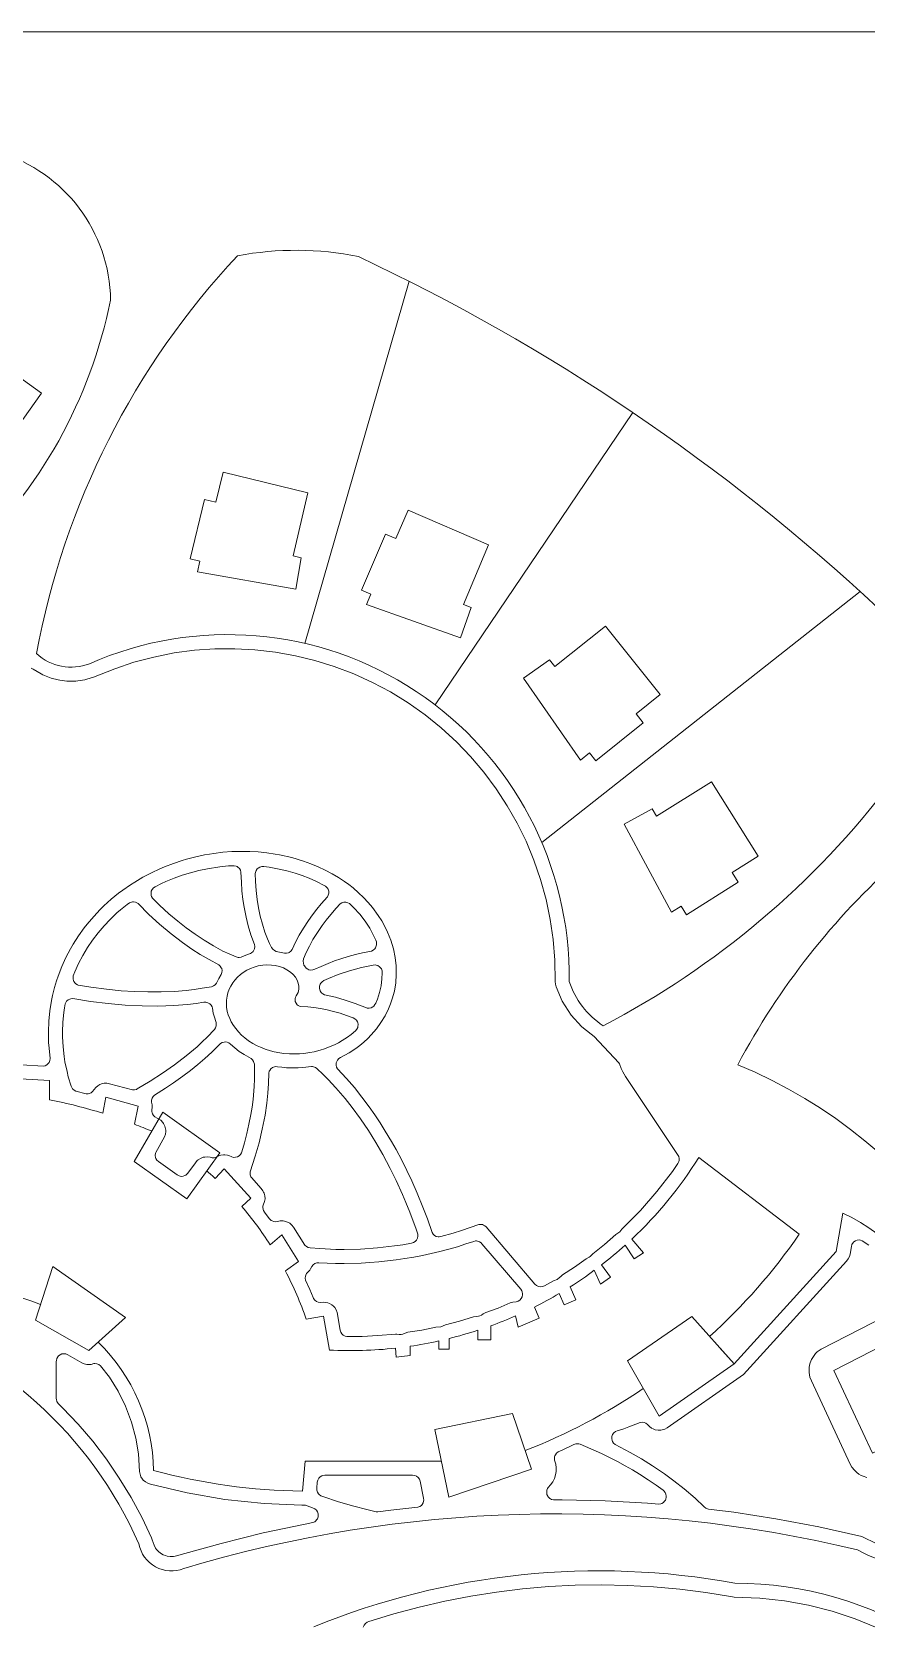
# Model space of a CAD drawing. Header units: inches. Extents: x 36 to 78, y 17.3 to 55.9.
# Drawn here: x 49.24 to 62.3, y 30.96 to 55.9 of the extents above; entities that cross this region are included whole.
import ezdxf

# ---------------------------------------------------------------- set-up
doc = ezdxf.new("R2010")
doc.units = ezdxf.units.IN
doc.layers.add('01_ORIGINAL_PLAN', color=7, linetype='Continuous', lineweight=20)
doc.layers.add('02_CONCEPT_CLOSED_AREAS', color=7, linetype='Continuous', lineweight=15)

msp = doc.modelspace()

# ---------------------------------------------------------------- linework, layer by layer
at = {"layer": '01_ORIGINAL_PLAN'}
msp.add_line((36.248, 55.9), (71.442, 55.9), dxfattribs=at)
for points in [[(55.143, 52), (53.51, 46.333)], [(55.552, 45.371), (58.647, 49.945)], [(62.206, 47.145), (57.223, 43.22)], [(49.053, 39.272), (49.062, 39.519), (49.515, 39.492), (49.513, 39.194)], [(50.35, 38.981), (50.396, 39.232), (50.902, 39.093), (50.842, 38.811)], [(51.286, 38.996), (52.178, 38.364), (51.665, 37.64), (50.837, 38.227), (51.286, 38.996)], [(52.249, 38.111), (52.108, 37.96)], [(52.249, 38.111), (52.668, 37.654), (52.525, 37.523)], [(52.968, 36.924), (53.149, 37.079), (53.413, 36.661), (53.207, 36.514)], [(58.528, 36.918), (58.67, 36.704), (58.814, 36.799), (58.632, 37.014)], [(49.567, 36.583), (50.703, 35.787), (50.129, 35.27), (49.295, 35.742), (49.567, 36.583)], [(58.043, 36.524), (58.141, 36.305), (58.295, 36.419), (58.155, 36.608)], [(57.496, 36.162), (57.572, 35.985), (57.754, 36.063), (57.668, 36.267)], [(56.812, 35.811), (56.853, 35.634), (57.179, 35.773), (57.105, 35.949)], [(53.805, 35.806), (53.533, 35.759)], [(53.805, 35.806), (53.805, 35.806)], [(58.564, 35.106), (59.058, 34.241), (60.235, 35.059), (59.57, 35.799), (58.564, 35.106)], [(55.61, 35.419), (55.608, 35.288), (55.771, 35.288), (55.771, 35.457)], [(56.221, 35.586), (56.221, 35.439), (56.423, 35.439), (56.423, 35.655)], [(54.929, 35.306), (54.944, 35.165), (55.16, 35.189), (55.16, 35.336)], [(53.515, 33.54), (53.473, 33.07)], [(53.515, 33.54), (55.65, 33.54)]]:
    msp.add_lwpolyline(points, dxfattribs=at)
for points in [[(48.804, 49.422), (49.389, 50.246), (48.277, 51.045), (47.995, 50.654), (47.85, 50.758), (47.292, 49.982), (47.421, 49.889), (47.319, 49.747), (48.648, 48.921), (48.911, 49.345)], [(53.327, 47.704), (53.561, 48.687), (52.231, 49.012), (52.116, 48.544), (51.942, 48.586), (51.715, 47.658), (51.87, 47.62), (51.829, 47.45), (53.37, 47.181), (53.455, 47.672)], [(55.995, 46.944), (56.387, 47.876), (55.128, 48.415), (54.938, 47.972), (54.774, 48.042), (54.397, 47.164), (54.544, 47.101), (54.475, 46.94), (55.951, 46.422), (56.116, 46.892)], [(57.426, 45.973), (58.218, 46.601), (59.075, 45.534), (58.699, 45.232), (58.811, 45.092), (58.066, 44.493), (57.966, 44.618), (57.83, 44.508), (56.934, 45.791), (57.343, 46.076)], [(59.019, 43.63), (59.878, 44.165), (60.608, 43.006), (60.2, 42.749), (60.296, 42.598), (59.487, 42.088), (59.402, 42.222), (59.254, 42.129), (58.511, 43.505), (58.949, 43.742)], [(61.796, 34.957), (62.78, 35.461), (63.435, 34.152), (62.399, 33.663)], [(55.549, 34.034), (56.763, 34.283), (57.058, 33.412), (55.766, 32.976)]]:
    msp.add_lwpolyline(points, close=True, dxfattribs=at)
for points in [[(50.14, 46.014, -0.546754), (57.65, 41.045, 0.171391), (58.184, 40.351, 0.171391)], [(60.29, 39.74, -0.089338), (62.813, 42.944, -0.322066), (66.051, 42.944, -0.030946), (69.111, 38.833, -0.044664), (70.78, 33.554, -0.301674), (68.967, 31.144, -0.082145), (65.591, 31.078)], [(60.29, 39.74, -0.300089), (65.18, 32.538)], [(59.849, 35.488, 0.057164), (61.253, 37.088), (59.681, 38.289, -0.064319), (58.632, 37.014, -0.064319)], [(45.692, 38.109, 0.060935), (47.109, 35.956, -0.206423), (49.375, 35.99)], [(59.998, 35.322), (60.235, 35.059), (61.831, 36.816), (61.933, 37.418, -0.214593), (63.522, 35.602, 0.212382), (64.188, 33.517, -0.642649), (62.166, 32.15, 0.132984), (51.615, 31.858, -0.471407), (50.913, 32.245)], [(58.528, 36.918, -0.018836), (58.155, 36.608, -0.018836)], [(58.043, 36.524, -0.017658), (57.668, 36.267, -0.017658)], [(57.496, 36.162, -0.017305), (57.105, 35.949, -0.017305)], [(54.929, 35.306, -0.040089), (53.897, 35.276), (53.805, 35.806)], [(56.812, 35.811, -0.016254), (56.423, 35.655, -0.016254)], [(56.221, 35.586, -0.018166), (55.771, 35.457, -0.018166)], [(50.274, 35.4, -0.198705), (51.143, 33.392, 0.063223), (53.473, 33.07)], [(55.61, 35.419, -0.017778), (55.16, 35.336, -0.017778)], [(56.959, 33.703, 0.056142), (58.811, 34.673)], [(53.65, 30.945, -0.14301), (60.243, 31.63, -0.286424), (65.36, 28.431), (66.481, 23.89, -0.272091), (64.9, 18.954), (63.661, 17.533)]]:
    msp.add_lwpolyline(points, format="xyb", dxfattribs=at)
for centre, radius, start, end in [((48.026, 51.672), 2.444, 0.7167, 73.3418), ((61.436, 43.951), 12.326, 136.7478, 169.6154), ((53.373, 47.535), 4.948, 78.6004, 100.6499), ((40.939, 23.771), 31.601, 47.0054, 64.8874), ((43.034, 53.196), 7.583, 313.0815, 348.6437), ((49.852, 46.755), 0.794, 227.0981, 291.2465), ((51.961, 52.291), 13.465, 297.5281, 322.8549), ((47.898, 31.093), 8.26, 72.7279, 78.7214), ((47.898, 31.093), 8.26, 67.0855, 69.118), ((48.363, 33.974), 5.47, 46.7825, 48.644), ((48.363, 33.974), 5.47, 32.6388, 40.4465), ((48.363, 33.974), 5.47, 19.0436, 27.6609), ((44.996, 29.643), 6.464, 23.734, 72.5429)]:
    msp.add_arc(centre, radius, start, end, dxfattribs=at)
at = {"layer": '02_CONCEPT_CLOSED_AREAS'}
for points in [[(49.228, 45.943), (49.258, 45.932), (49.383, 45.856), (49.41, 45.842), (49.512, 45.8), (49.541, 45.79), (49.647, 45.762), (49.677, 45.756), (49.786, 45.743), (49.816, 45.742), (49.927, 45.744), (49.957, 45.746), (50.067, 45.764), (50.097, 45.771), (50.205, 45.804), (50.535, 45.937), (50.836, 46.037), (51.147, 46.119), (51.468, 46.183), (51.785, 46.225), (52.102, 46.247), (52.413, 46.25), (52.73, 46.233), (53.053, 46.196), (53.366, 46.139), (53.668, 46.066), (53.973, 45.971), (54.279, 45.855), (54.572, 45.721), (54.851, 45.573), (55.129, 45.401), (55.396, 45.213), (55.648, 45.01), (55.89, 44.787), (56.107, 44.561), (56.314, 44.318), (56.509, 44.057), (56.682, 43.791), (56.835, 43.521), (56.975, 43.236), (57.097, 42.942), (57.201, 42.641), (57.288, 42.326), (57.353, 42.013), (57.398, 41.701), (57.424, 41.379), (57.431, 41.042), (57.435, 41), (57.448, 40.96), (57.543, 40.737), (57.684, 40.518), (57.845, 40.34), (57.873, 40.315), (58.042, 40.181), (58.429, 39.768), (58.438, 39.754), (58.466, 39.682), (58.49, 39.632), (58.534, 39.556), (59.359, 38.32), (59.366, 38.305), (59.373, 38.273), (59.372, 38.241), (59.368, 38.225), (59.353, 38.196), (59.269, 38.071), (59.025, 37.755), (58.767, 37.46), (58.477, 37.17), (58.441, 37.127), (58.383, 37.083), (58.205, 36.929), (58.019, 36.781), (57.978, 36.741), (57.964, 36.73), (57.914, 36.702), (57.733, 36.573), (57.548, 36.452), (57.531, 36.439), (57.489, 36.399), (57.475, 36.389), (57.461, 36.381), (57.406, 36.362), (57.263, 36.282), (57.233, 36.27), (57.2, 36.267), (57.168, 36.273), (57.138, 36.287), (57.114, 36.309), (56.349, 37.203), (56.332, 37.22), (56.31, 37.233), (56.291, 37.24), (56.273, 37.243), (56.254, 37.242), (56.234, 37.239), (55.965, 37.145), (55.834, 37.104), (55.643, 37.051), (55.613, 37.047), (55.598, 37.047), (55.568, 37.055), (55.542, 37.069), (55.52, 37.09), (55.503, 37.115), (55.43, 37.328), (55.361, 37.513), (55.271, 37.733), (55.186, 37.926), (55.11, 38.087), (55.028, 38.25), (54.941, 38.412), (54.868, 38.542), (54.771, 38.703), (54.691, 38.83), (54.607, 38.956), (54.52, 39.08), (54.406, 39.233), (54.287, 39.382), (54.163, 39.525), (54.024, 39.675), (54.009, 39.704), (54.001, 39.735), (54.003, 39.768), (54.007, 39.783), (54.021, 39.812), (54.042, 39.837), (54.069, 39.855), (54.139, 39.89), (54.208, 39.929), (54.311, 39.996), (54.374, 40.044), (54.436, 40.095), (54.496, 40.15), (54.551, 40.206), (54.632, 40.3), (54.704, 40.399), (54.768, 40.505), (54.823, 40.617), (54.854, 40.692), (54.881, 40.77), (54.913, 40.893), (54.934, 41.021), (54.944, 41.151), (54.941, 41.286), (54.926, 41.419), (54.899, 41.553), (54.859, 41.687), (54.807, 41.817), (54.765, 41.904), (54.716, 41.991), (54.661, 42.078), (54.572, 42.199), (54.504, 42.279), (54.431, 42.357), (54.352, 42.432), (54.266, 42.506), (54.199, 42.558), (54.134, 42.605), (54.037, 42.67), (53.937, 42.729), (53.831, 42.785), (53.72, 42.838), (53.606, 42.885), (53.49, 42.927), (53.307, 42.982), (53.117, 43.025), (53.048, 43.037), (52.919, 43.056), (52.783, 43.07), (52.648, 43.077), (52.577, 43.079), (52.507, 43.079), (52.37, 43.075), (52.227, 43.064), (52.088, 43.047), (52.017, 43.036), (51.943, 43.023), (51.805, 42.994), (51.661, 42.957), (51.59, 42.936), (51.453, 42.89), (51.312, 42.836), (51.243, 42.806), (51.111, 42.744), (50.976, 42.673), (50.848, 42.598), (50.784, 42.557), (50.66, 42.471), (50.596, 42.423), (50.481, 42.329), (50.365, 42.225), (50.309, 42.171), (50.206, 42.062), (50.104, 41.942), (50.056, 41.881), (49.967, 41.758), (49.882, 41.625), (49.842, 41.556), (49.771, 41.421), (49.705, 41.277), (49.648, 41.128), (49.622, 41.052), (49.592, 40.948), (49.561, 40.824), (49.544, 40.745), (49.518, 40.584), (49.502, 40.421), (49.496, 40.257), (49.5, 40.086), (49.506, 40.002), (49.524, 39.838), (49.519, 39.806), (49.506, 39.776), (49.497, 39.763), (49.473, 39.741), (49.444, 39.726), (49.413, 39.719), (49.075, 39.738)], [(62.434, 32.261), (62.266, 32.345), (62.232, 32.359), (61.559, 32.511), (60.887, 32.638), (60.227, 32.74), (59.834, 32.788), (59.803, 32.796), (59.789, 32.803), (59.764, 32.822), (59.621, 32.959), (59.452, 33.105), (59.291, 33.232), (59.141, 33.341), (58.955, 33.467), (58.784, 33.573), (58.604, 33.676), (58.368, 33.8), (58.344, 33.821), (58.327, 33.848), (58.321, 33.863), (58.316, 33.894), (58.319, 33.926), (58.33, 33.956), (58.349, 33.982), (58.374, 34.002), (58.403, 34.015), (58.504, 34.045), (58.587, 34.074), (58.76, 34.142), (58.791, 34.147), (58.823, 34.144), (58.852, 34.132), (58.878, 34.113), (58.907, 34.082), (58.941, 34.055), (58.967, 34.042), (58.999, 34.029), (59.042, 34.022), (59.084, 34.023), (59.126, 34.032), (59.146, 34.04), (59.184, 34.061), (60.38, 34.893), (61.994, 36.668), (62.019, 36.702), (62.037, 36.739), (62.048, 36.779), (62.069, 36.899), (62.078, 36.93), (62.086, 36.944), (62.106, 36.968), (62.132, 36.986), (62.162, 36.997), (62.194, 36.999), (62.21, 36.997), (62.24, 36.987), (62.343, 36.919)], [(62.602, 35.809), (61.595, 35.291), (61.564, 35.271), (61.535, 35.247), (61.508, 35.221), (61.484, 35.192), (61.463, 35.161), (61.445, 35.128), (61.424, 35.074), (61.414, 35.038), (61.408, 35.001), (61.406, 34.964), (61.407, 34.926), (61.412, 34.889), (61.42, 34.853), (61.442, 34.793), (62.05, 33.489), (62.078, 33.442), (62.116, 33.395), (62.155, 33.359), (62.188, 33.336), (62.221, 33.316), (62.256, 33.301), (62.312, 33.283)], [(54.425, 30.943), (54.438, 30.973), (54.459, 30.998), (54.485, 31.017), (54.512, 31.027), (54.906, 31.149), (55.304, 31.256), (55.705, 31.348), (56.109, 31.427), (56.514, 31.491), (56.922, 31.54), (57.331, 31.576), (57.742, 31.596), (58.153, 31.602), (58.564, 31.594), (58.971, 31.571), (59.382, 31.534), (59.792, 31.481), (60.207, 31.413), (60.235, 31.41), (60.637, 31.396), (61.021, 31.354), (61.399, 31.286), (61.769, 31.192), (62.13, 31.073), (62.473, 30.933)]]:
    msp.add_lwpolyline(points, dxfattribs=at)
for points in [[(51.126, 42.347), (51.111, 42.375), (51.106, 42.391), (51.103, 42.406), (51.104, 42.438), (51.107, 42.454), (51.121, 42.483), (51.141, 42.508), (51.168, 42.526), (51.269, 42.576), (51.335, 42.606), (51.463, 42.659), (51.59, 42.704), (51.721, 42.745), (51.852, 42.779), (51.987, 42.808), (52.182, 42.838), (52.317, 42.851), (52.404, 42.855), (52.435, 42.848), (52.45, 42.841), (52.464, 42.833), (52.487, 42.811), (52.503, 42.784), (52.512, 42.753), (52.518, 42.595), (52.527, 42.463), (52.543, 42.327), (52.561, 42.207), (52.592, 42.051), (52.626, 41.913), (52.668, 41.775), (52.725, 41.621), (52.729, 41.589), (52.724, 41.556), (52.719, 41.541), (52.701, 41.513), (52.677, 41.492), (52.663, 41.483), (52.589, 41.456), (52.516, 41.424), (52.483, 41.418), (52.466, 41.419), (52.434, 41.427), (52.325, 41.474), (52.23, 41.52), (52.081, 41.6), (51.935, 41.688), (51.793, 41.782), (51.655, 41.881), (51.523, 41.985), (51.382, 42.104), (51.237, 42.237)], [(52.734, 42.735), (52.737, 42.75), (52.749, 42.78), (52.767, 42.805), (52.779, 42.815), (52.806, 42.831), (52.836, 42.84), (52.867, 42.841), (52.951, 42.83), (53.134, 42.797), (53.249, 42.77), (53.362, 42.737), (53.472, 42.7), (53.581, 42.658), (53.683, 42.613), (53.824, 42.54), (53.837, 42.532), (53.859, 42.511), (53.876, 42.485), (53.885, 42.455), (53.886, 42.424), (53.879, 42.394), (53.864, 42.366), (53.769, 42.257), (53.7, 42.174), (53.633, 42.088), (53.569, 41.998), (53.49, 41.879), (53.425, 41.769), (53.366, 41.657), (53.313, 41.543), (53.294, 41.518), (53.268, 41.499), (53.254, 41.492), (53.223, 41.484), (53.192, 41.485), (53.063, 41.514), (53.034, 41.528), (53.01, 41.548), (52.991, 41.574), (52.96, 41.637), (52.928, 41.71), (52.887, 41.815), (52.847, 41.94), (52.814, 42.066), (52.787, 42.195), (52.765, 42.324), (52.748, 42.467), (52.738, 42.607)], [(49.965, 40.985), (49.951, 40.991), (49.925, 41.007), (49.914, 41.017), (49.896, 41.042), (49.889, 41.055), (49.882, 41.085), (49.882, 41.115), (49.884, 41.13), (49.909, 41.193), (49.968, 41.324), (50.036, 41.452), (50.11, 41.575), (50.188, 41.69), (50.275, 41.804), (50.367, 41.912), (50.465, 42.015), (50.57, 42.115), (50.623, 42.162), (50.731, 42.249), (50.766, 42.274), (50.78, 42.281), (50.811, 42.288), (50.827, 42.289), (50.858, 42.284), (50.873, 42.279), (50.9, 42.262), (51.07, 42.092), (51.237, 41.939), (51.418, 41.787), (51.594, 41.653), (51.741, 41.551), (51.874, 41.466), (52.011, 41.387), (52.164, 41.306), (52.187, 41.285), (52.204, 41.259), (52.21, 41.245), (52.216, 41.214), (52.214, 41.183), (52.204, 41.153), (52.166, 41.091), (52.127, 41.016), (52.107, 40.991), (52.08, 40.973), (52.049, 40.962), (51.906, 40.936), (51.781, 40.917), (51.654, 40.902), (51.472, 40.888), (51.262, 40.88), (51.052, 40.879), (50.841, 40.886), (50.634, 40.899), (50.406, 40.921), (50.163, 40.952)], [(53.505, 41.287), (53.497, 41.301), (53.488, 41.331), (53.486, 41.363), (53.493, 41.395), (53.534, 41.496), (53.583, 41.598), (53.639, 41.699), (53.708, 41.811), (53.783, 41.92), (53.845, 42.002), (53.918, 42.092), (54.001, 42.188), (54.066, 42.256), (54.092, 42.273), (54.122, 42.282), (54.138, 42.283), (54.153, 42.283), (54.184, 42.276), (54.211, 42.261), (54.275, 42.201), (54.371, 42.097), (54.455, 41.989), (54.527, 41.878), (54.588, 41.765), (54.621, 41.692), (54.632, 41.663), (54.635, 41.647), (54.634, 41.614), (54.624, 41.583), (54.616, 41.569), (54.607, 41.556), (54.583, 41.534), (54.554, 41.52), (54.416, 41.491), (54.303, 41.464), (54.189, 41.433), (54.074, 41.398), (53.974, 41.364), (53.876, 41.326), (53.765, 41.279), (53.67, 41.234), (53.639, 41.223), (53.607, 41.221), (53.575, 41.228), (53.56, 41.234), (53.534, 41.253)], [(53.405, 40.871), (53.393, 40.844), (53.375, 40.818), (53.365, 40.799), (53.359, 40.778), (53.358, 40.756), (53.362, 40.728), (53.374, 40.702), (53.392, 40.68), (53.408, 40.667), (53.428, 40.657), (53.448, 40.651), (53.558, 40.646), (53.651, 40.637), (53.756, 40.621), (53.863, 40.6), (53.959, 40.576), (54.063, 40.546), (54.166, 40.513), (54.269, 40.475), (54.296, 40.46), (54.318, 40.439), (54.335, 40.413), (54.34, 40.399), (54.346, 40.369), (54.343, 40.339), (54.339, 40.324), (54.326, 40.296), (54.306, 40.273), (54.236, 40.215), (54.181, 40.174), (54.097, 40.119), (54.037, 40.085), (53.974, 40.053), (53.883, 40.013), (53.817, 39.989), (53.752, 39.969), (53.658, 39.944), (53.591, 39.931), (53.496, 39.918), (53.429, 39.912), (53.336, 39.91), (53.271, 39.911), (53.181, 39.919), (53.118, 39.927), (53.033, 39.944), (52.974, 39.959), (52.892, 39.985), (52.817, 40.014), (52.766, 40.038), (52.696, 40.075), (52.631, 40.116), (52.574, 40.159), (52.52, 40.205), (52.472, 40.254), (52.429, 40.305), (52.392, 40.357), (52.36, 40.41), (52.335, 40.463), (52.313, 40.521), (52.298, 40.575), (52.287, 40.642), (52.283, 40.695), (52.285, 40.75), (52.294, 40.813), (52.307, 40.865), (52.328, 40.924), (52.351, 40.971), (52.383, 41.023), (52.414, 41.065), (52.456, 41.111), (52.505, 41.154), (52.546, 41.185), (52.601, 41.218), (52.659, 41.246), (52.719, 41.269), (52.78, 41.286), (52.854, 41.298), (52.917, 41.303), (52.988, 41.301), (53.048, 41.293), (53.115, 41.277), (53.176, 41.255), (53.231, 41.228), (53.286, 41.191), (53.328, 41.153), (53.363, 41.111), (53.391, 41.065), (53.408, 41.019), (53.417, 40.971), (53.416, 40.925)], [(53.821, 40.834), (53.793, 40.848), (53.78, 40.858), (53.769, 40.869), (53.752, 40.895), (53.746, 40.91), (53.74, 40.941), (53.742, 40.972), (53.752, 41.002), (53.76, 41.015), (53.781, 41.039), (53.807, 41.056), (53.881, 41.09), (54.035, 41.152), (54.209, 41.209), (54.397, 41.26), (54.582, 41.3), (54.612, 41.302), (54.627, 41.3), (54.656, 41.291), (54.681, 41.274), (54.692, 41.264), (54.71, 41.239), (54.716, 41.225), (54.72, 41.211), (54.724, 41.181), (54.719, 41.083), (54.705, 40.975), (54.681, 40.87), (54.648, 40.768), (54.622, 40.706), (54.61, 40.681), (54.59, 40.657), (54.578, 40.647), (54.551, 40.633), (54.521, 40.625), (54.49, 40.626), (54.475, 40.629), (54.297, 40.699), (54.141, 40.753), (53.99, 40.796)], [(49.759, 40.692), (49.765, 40.706), (49.782, 40.733), (49.805, 40.754), (49.833, 40.768), (49.848, 40.773), (49.879, 40.775), (50.155, 40.731), (50.433, 40.697), (50.696, 40.674), (50.966, 40.661), (51.212, 40.659), (51.458, 40.667), (51.675, 40.683), (51.809, 40.699), (51.931, 40.717), (51.963, 40.717), (51.994, 40.71), (52.022, 40.694), (52.045, 40.671), (52.061, 40.644), (52.066, 40.628), (52.078, 40.55), (52.09, 40.501), (52.122, 40.399), (52.124, 40.383), (52.123, 40.35), (52.113, 40.319), (52.095, 40.292), (51.981, 40.172), (51.905, 40.097), (51.824, 40.023), (51.653, 39.878), (51.473, 39.74), (51.285, 39.608), (51.091, 39.482), (50.888, 39.362), (50.874, 39.355), (50.843, 39.347), (50.812, 39.347), (50.454, 39.444), (50.412, 39.451), (50.369, 39.45), (50.327, 39.441), (50.304, 39.432), (50.27, 39.412), (50.237, 39.384), (50.188, 39.321), (50.164, 39.301), (50.149, 39.294), (50.119, 39.286), (50.088, 39.286), (49.925, 39.328), (49.898, 39.343), (49.876, 39.363), (49.867, 39.376), (49.854, 39.404), (49.808, 39.553), (49.788, 39.634), (49.756, 39.787), (49.742, 39.869), (49.725, 40.021), (49.717, 40.175), (49.716, 40.255), (49.722, 40.407), (49.737, 40.556), (49.747, 40.63)], [(51.113, 39.156), (51.113, 39.187), (51.121, 39.216), (51.136, 39.242), (51.157, 39.264), (51.332, 39.375), (51.456, 39.458), (51.603, 39.562), (51.721, 39.652), (51.837, 39.744), (51.948, 39.839), (52.056, 39.937), (52.191, 40.071), (52.218, 40.087), (52.248, 40.096), (52.264, 40.097), (52.295, 40.094), (52.324, 40.083), (52.35, 40.064), (52.414, 40.005), (52.485, 39.95), (52.561, 39.9), (52.669, 39.839), (52.692, 39.819), (52.709, 39.792), (52.715, 39.778), (52.721, 39.747), (52.725, 39.63), (52.724, 39.517), (52.719, 39.401), (52.701, 39.195), (52.685, 39.079), (52.666, 38.96), (52.637, 38.813), (52.604, 38.665), (52.566, 38.519), (52.524, 38.376), (52.519, 38.362), (52.503, 38.336), (52.482, 38.315), (52.455, 38.3), (52.426, 38.292), (52.396, 38.291), (52.367, 38.298), (52.324, 38.318), (52.303, 38.324), (52.261, 38.33), (52.24, 38.331), (52.198, 38.325), (52.177, 38.319), (52.124, 38.293), (52.093, 38.285), (52.061, 38.286), (52.027, 38.294), (51.984, 38.3), (51.944, 38.297), (51.92, 38.293), (51.876, 38.276), (51.842, 38.254), (51.826, 38.24), (51.797, 38.207), (51.682, 38.045), (51.661, 38.022), (51.648, 38.012), (51.634, 38.005), (51.604, 37.996), (51.573, 37.994), (51.542, 38.001), (51.515, 38.016), (51.218, 38.226), (51.194, 38.248), (51.177, 38.276), (51.172, 38.291), (51.167, 38.323), (51.171, 38.355), (51.176, 38.37), (51.314, 38.61), (51.329, 38.655), (51.334, 38.696), (51.333, 38.718), (51.326, 38.758), (51.319, 38.782), (51.3, 38.819), (51.286, 38.839), (51.255, 38.871), (51.237, 38.884), (51.161, 38.925), (51.14, 38.946), (51.124, 38.971), (51.119, 38.985), (51.114, 39.015), (51.122, 39.092), (51.121, 39.114)], [(52.674, 37.974), (52.666, 37.988), (52.656, 38.018), (52.653, 38.05), (52.655, 38.066), (52.734, 38.309), (52.794, 38.52), (52.846, 38.735), (52.888, 38.952), (52.915, 39.139), (52.932, 39.294), (52.942, 39.449), (52.946, 39.608), (52.954, 39.638), (52.962, 39.653), (52.981, 39.678), (53.007, 39.697), (53.036, 39.708), (53.052, 39.711), (53.084, 39.71), (53.153, 39.7), (53.224, 39.694), (53.332, 39.69), (53.406, 39.691), (53.479, 39.695), (53.616, 39.711), (53.632, 39.711), (53.662, 39.704), (53.676, 39.698), (53.701, 39.68), (53.8, 39.587), (53.876, 39.511), (53.999, 39.378), (54.141, 39.212), (54.254, 39.069), (54.383, 38.892), (54.506, 38.711), (54.622, 38.526), (54.731, 38.338), (54.849, 38.118), (54.942, 37.928), (55.042, 37.709), (55.095, 37.586), (55.156, 37.434), (55.254, 37.167), (55.279, 37.088), (55.281, 37.057), (55.274, 37.026), (55.26, 36.998), (55.239, 36.975), (55.213, 36.958), (55.184, 36.948), (55.045, 36.924), (54.913, 36.905), (54.647, 36.875), (54.385, 36.857), (54.125, 36.851), (53.996, 36.852), (53.744, 36.863), (53.593, 36.875), (53.563, 36.882), (53.536, 36.896), (53.513, 36.917), (53.335, 37.197), (53.308, 37.231), (53.274, 37.26), (53.255, 37.272), (53.224, 37.285), (53.193, 37.295), (53.171, 37.298), (53.126, 37.298), (53.058, 37.285), (53.028, 37.287), (52.999, 37.296), (52.986, 37.304), (52.974, 37.313), (52.954, 37.335), (52.879, 37.433), (52.863, 37.462), (52.858, 37.477), (52.854, 37.51), (52.856, 37.526), (52.86, 37.542), (52.882, 37.601), (52.888, 37.644), (52.885, 37.687), (52.875, 37.729), (52.866, 37.749), (52.854, 37.77), (52.83, 37.802)], [(53.523, 36.371), (53.518, 36.401), (53.521, 36.431), (53.525, 36.446), (53.538, 36.473), (53.589, 36.529), (53.602, 36.547), (53.621, 36.584), (53.641, 36.61), (53.667, 36.629), (53.698, 36.641), (53.73, 36.643), (53.992, 36.632), (54.125, 36.631), (54.395, 36.638), (54.531, 36.645), (54.669, 36.656), (54.805, 36.67), (54.942, 36.687), (55.079, 36.707), (55.216, 36.73), (55.353, 36.757), (55.491, 36.786), (55.627, 36.819), (55.764, 36.855), (55.9, 36.894), (56.033, 36.936), (56.155, 36.977), (56.186, 36.983), (56.201, 36.983), (56.232, 36.976), (56.247, 36.97), (56.273, 36.952), (56.284, 36.941), (56.893, 36.229), (56.91, 36.202), (56.916, 36.187), (56.921, 36.156), (56.921, 36.14), (56.914, 36.109), (56.899, 36.081), (56.877, 36.058), (56.85, 36.041), (56.819, 36.032), (56.766, 36.026), (56.725, 36.013), (56.536, 35.934), (56.346, 35.862), (56.306, 35.842), (56.277, 35.822), (56.249, 35.81), (56.233, 35.807), (56.197, 35.804), (56.154, 35.795), (55.935, 35.728), (55.716, 35.67), (55.643, 35.642), (55.565, 35.634), (55.345, 35.59), (55.126, 35.554), (55.083, 35.542), (55.048, 35.527), (55.019, 35.519), (54.989, 35.519), (54.951, 35.525), (54.93, 35.526), (54.654, 35.503), (54.409, 35.49), (54.171, 35.489), (54.141, 35.496), (54.114, 35.511), (54.092, 35.532), (54.075, 35.558), (54.066, 35.588), (54.017, 35.865), (54.002, 35.905), (53.979, 35.942), (53.96, 35.962), (53.932, 35.986), (53.897, 36.006), (53.874, 36.015), (53.841, 36.023), (53.811, 36.026), (53.754, 36.022), (53.722, 36.026), (53.693, 36.038), (53.667, 36.057), (53.648, 36.082), (53.641, 36.097), (53.588, 36.226)], [(50.209, 35.064), (50.225, 35.065), (50.257, 35.062), (50.287, 35.05), (50.313, 35.03), (50.452, 34.85), (50.589, 34.631), (50.703, 34.4), (50.798, 34.148), (50.864, 33.899), (50.905, 33.655), (50.924, 33.378), (50.931, 33.335), (50.946, 33.295), (50.968, 33.258), (50.982, 33.242), (51.015, 33.214), (51.052, 33.192), (51.093, 33.178), (51.667, 33.042), (52.261, 32.94), (52.875, 32.875), (53.464, 32.85), (53.506, 32.85), (53.522, 32.848), (53.656, 32.799), (53.669, 32.791), (53.692, 32.77), (53.71, 32.743), (53.719, 32.713), (53.721, 32.698), (53.718, 32.666), (53.708, 32.637), (53.7, 32.623), (53.679, 32.6), (53.666, 32.591), (53.637, 32.577), (53.518, 32.555), (52.857, 32.415), (52.2, 32.252), (51.482, 32.05), (51.456, 32.046), (51.405, 32.044), (51.354, 32.052), (51.328, 32.06), (51.292, 32.075), (51.269, 32.087), (51.226, 32.118), (51.191, 32.156), (51.175, 32.177), (51.15, 32.223), (51.123, 32.309), (51.112, 32.339), (50.963, 32.654), (50.793, 32.969), (50.607, 33.274), (50.406, 33.567), (50.19, 33.849), (49.96, 34.118), (49.717, 34.374), (49.658, 34.43), (49.647, 34.442), (49.63, 34.47), (49.621, 34.501), (49.62, 34.518), (49.62, 35.1), (49.621, 35.115), (49.629, 35.145), (49.645, 35.172), (49.655, 35.184), (49.68, 35.203), (49.708, 35.215), (49.739, 35.22), (49.77, 35.216), (49.799, 35.204), (50.021, 35.079), (50.059, 35.062), (50.1, 35.052), (50.143, 35.051), (50.164, 35.053)], [(57.403, 32.932), (57.373, 32.94), (57.359, 32.947), (57.346, 32.956), (57.323, 32.978), (57.314, 32.991), (57.302, 33.019), (57.298, 33.05), (57.302, 33.082), (57.313, 33.111), (57.322, 33.124), (57.36, 33.166), (57.394, 33.215), (57.418, 33.265), (57.437, 33.322), (57.446, 33.376), (57.447, 33.436), (57.44, 33.49), (57.422, 33.556), (57.42, 33.572), (57.423, 33.605), (57.427, 33.62), (57.434, 33.635), (57.453, 33.662), (57.479, 33.682), (57.539, 33.709), (57.722, 33.798), (57.754, 33.809), (57.771, 33.81), (57.804, 33.807), (57.82, 33.802), (57.989, 33.732), (58.155, 33.657), (58.283, 33.595), (58.407, 33.532), (58.527, 33.467), (58.642, 33.401), (58.754, 33.333), (58.888, 33.248), (59.014, 33.162), (59.123, 33.083), (59.135, 33.073), (59.154, 33.049), (59.166, 33.02), (59.171, 32.99), (59.171, 32.974), (59.163, 32.944), (59.157, 32.93), (59.139, 32.905), (59.128, 32.894), (59.101, 32.878), (59.087, 32.872), (59.056, 32.867), (58.879, 32.881), (58.214, 32.918), (57.541, 32.933)], [(53.763, 32.996), (53.737, 33.014), (53.726, 33.026), (53.709, 33.052), (53.703, 33.067), (53.699, 33.082), (53.698, 33.114), (53.707, 33.211), (53.714, 33.242), (53.729, 33.271), (53.752, 33.294), (53.779, 33.311), (53.794, 33.316), (53.826, 33.32), (55.199, 33.32), (55.232, 33.316), (55.262, 33.303), (55.287, 33.282), (55.306, 33.255), (55.317, 33.224), (55.371, 32.959), (55.374, 32.929), (55.372, 32.913), (55.362, 32.884), (55.346, 32.858), (55.336, 32.847), (55.311, 32.829), (55.282, 32.818), (54.856, 32.77), (54.656, 32.743), (54.626, 32.746), (54.502, 32.776), (54.256, 32.841), (54.024, 32.909), (53.807, 32.98)]]:
    msp.add_lwpolyline(points, close=True, dxfattribs=at)

doc.saveas('drawing.dxf')
